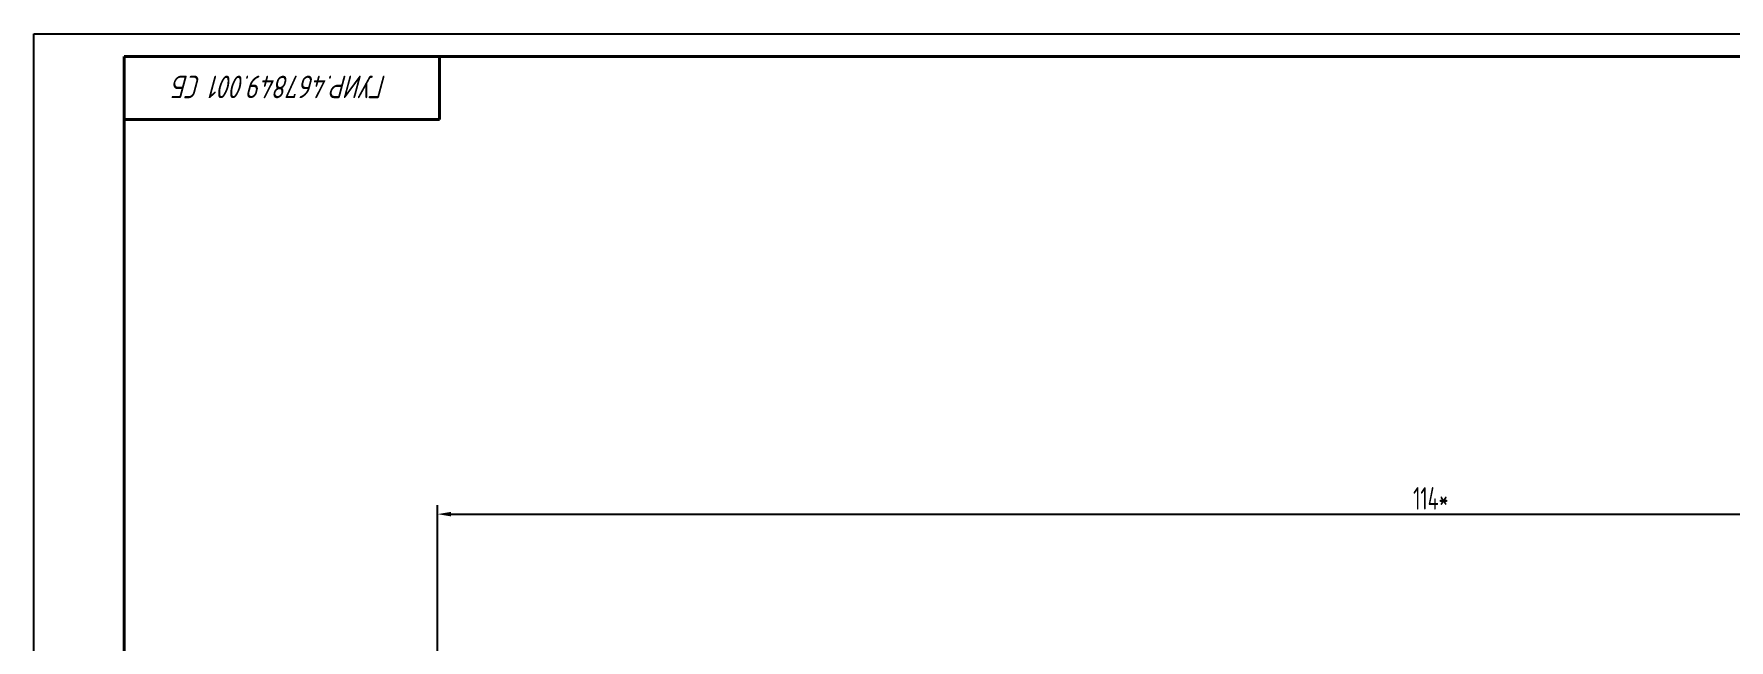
# Model space of a CAD drawing. Extents: x 1752 to 2872, y 74 to 1038.
# Drawn here: x 1751.5 to 2127.7, y 532.9 to 667.6 of the extents above; entities that cross this region are included whole.
import ezdxf

# ---------------------------------------------------------------- set-up
doc = ezdxf.new("R2010")
doc.units = 0
doc.header["$MEASUREMENT"] = 0
doc.layers.get('DEFPOINTS').update_dxf_attribs({"linetype": 'CONTINUOUS'})
doc.layers.add('KONTUR', color=7, linetype='CONTINUOUS')
for name, color, linetype, lineweight in [('Основная', 7, 'CONTINUOUS', 40), ('текст', 7, 'CONTINUOUS', 30), ('тонкая', 7, 'CONTINUOUS', 20)]:
    doc.layers.add(name, color=color, linetype=linetype, lineweight=lineweight)
doc.styles.add('ЕСКД', font='eskd15.shx', dxfattribs={"width": 0.8})
doc.styles.add('стиль1', font='romans.shx', dxfattribs={"width": 0.75, "oblique": 15, "height": 3.5})
doc.dimstyles.new('ЕСКД', dxfattribs={"dimtxt": 3.5, "dimasz": 3, "dimexe": 2, "dimexo": 0, "dimgap": 1, "dimtad": 1, "dimtoh": 1, "dimtxsty": 'ЕСКД', "dimcen": 0, "dimazin": 2, "dimtfac": 1, "dimtmove": 0, "dimatfit": 3, "dimfxl": 1, "dimarcsym": 0})

# ---------------------------------------------------------------- blocks, each defined once
blk = doc.blocks.new('*D155')
at = {"layer": 'DEFPOINTS', "color": 0, "transparency": 16777216}
for p in [(2297.25, 560.92), (1841.07, 523.94), (2297.25, 524.43)]:
    blk.add_point(p, dxfattribs=at)
at = {"layer": 'тонкая', "color": 0, "lineweight": -2, "transparency": 16777216}
for p, q in [((1841.07, 523.94), (1841.07, 562.92)), ((1844.07, 560.92), (2294.25, 560.92)), ((2297.25, 524.43), (2297.25, 562.92))]:
    blk.add_line(p, q, dxfattribs=at)
at = {"layer": 'тонкая', "color": 0, "transparency": 16777216}
for points in [[(1844.07, 561.42), (1844.07, 560.42), (1841.07, 560.92)], [(2294.25, 561.42), (2294.25, 560.42), (2297.25, 560.92)]]:
    blk.add_solid(points, dxfattribs=at)
at = {"layer": 'тонкая', "color": 0, "lineweight": 9, "transparency": 16777216, "insert": (2061.53, 564.42), "char_height": 3.5, "width": 6.1333, "attachment_point": 5, "style": 'ЕСКД'}
blk.add_mtext('{\\H1.42857x;114*}', dxfattribs=at)

msp = doc.modelspace()

# ---------------------------------------------------------------- linework, layer by layer
at = {"layer": 'KONTUR'}
for p, q in [((1751.538, 73.57), (1751.538, 667.57)), ((1751.538, 667.57), (2592.538, 667.57))]:
    msp.add_line(p, q, dxfattribs=at)
at = {"layer": 'Основная'}
for p, q in [((1771.538, 118.57), (1771.538, 662.57)), ((2587.538, 662.57), (1771.538, 662.57)), ((1841.538, 648.57), (1841.538, 662.57)), ((1841.538, 648.57), (1771.538, 648.57))]:
    msp.add_line(p, q, dxfattribs=at)

# ---------------------------------------------------------------- texts
at = {"layer": 'текст', "insert": (1806.309, 655.794), "char_height": 5, "attachment_point": 5, "rotation": 180, "style": 'стиль1'}
msp.add_mtext_dynamic_manual_height_columns('\\pxt13;ГУИР.467849.001 СБ', width=119.65117, gutter_width=75, heights=[14.84], dxfattribs=at)

# ---------------------------------------------------------------- dimensions: what is measured, and where the dimension line sits
at = {"layer": 'тонкая', "lineweight": 9}
dim = msp.add_linear_dim(base=(2297.247, 560.916), p1=(1841.068, 523.941), p2=(2297.247, 524.427), text='{\\H1.42857x;114*}', dimstyle='ЕСКД', dxfattribs=at)
dim.commit()
dim.dimension.update_dxf_attribs({"geometry": '*D155', "text_midpoint": (2061.529, 560.916), "dimtype": 160})

doc.saveas('drawing.dxf')
